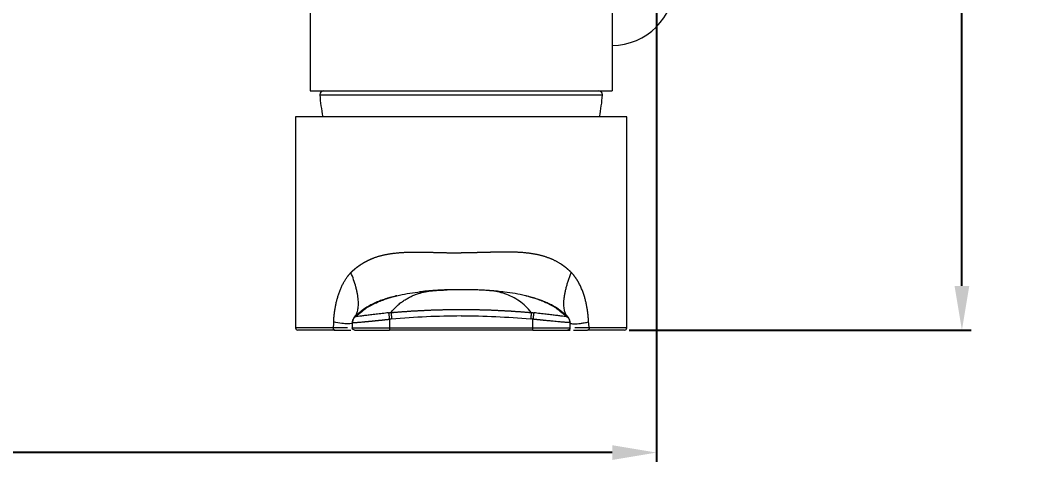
# Model space of a CAD drawing. Header units: millimetres. Extents: x 7392 to 8221, y 1108 to 2280.
# Drawn here: x 7977.8 to 8116.8, y 1972.3 to 2034.9 of the extents above; entities that cross this region are included whole.
import ezdxf

# ---------------------------------------------------------------- set-up
doc = ezdxf.new("R2010")
doc.units = ezdxf.units.MM
doc.layers.add('DIM', color=3, linetype='Continuous', lineweight=9)
doc.styles.get("Standard").update_dxf_attribs({"font": 'arial.ttf'})
doc.dimstyles.new('사본(2) STANDARD', dxfattribs={"dimscale": 0, "dimtxt": 4, "dimasz": 4, "dimexe": 1.25, "dimexo": 0.625, "dimgap": 1.5, "dimtad": 3, "dimtih": 1, "dimtoh": 1, "dimdec": 1, "dimzin": 9, "dimdsep": 46, "dimtxsty": 'Standard', "dimcen": 2.5, "dimclrd": 3, "dimclre": 3, "dimclrt": 4, "dimadec": 0, "dimazin": 0, "dimtfac": 1, "dimtdec": 1, "dimtmove": 0, "dimatfit": 3, "dimfxl": 1.25, "dimtfill": 1, "dimtolj": 1, "dimtzin": 0, "dimarcsym": 0})

# ---------------------------------------------------------------- blocks, each defined once
blk = doc.blocks.new('*D17')
at = {"layer": 'Defpoints', "color": 0, "transparency": 16777216}
for p in [(7793.83, 2075.74), (8064.18, 2075.55), (7793.83, 1976.21)]:
    blk.add_point(p, dxfattribs=at)
at = {"layer": 'DIM', "color": 3, "lineweight": -2, "transparency": 16777216}
for p, q in [((7793.83, 2075.12), (7793.83, 1974.96)), ((8064.18, 2074.93), (8064.18, 1974.96)), ((7799.83, 1976.21), (7917.33, 1976.21)), ((8058.18, 1976.21), (7940.68, 1976.21))]:
    blk.add_line(p, q, dxfattribs=at)
at = {"layer": 'DIM', "color": 3, "transparency": 16777216}
for points in [[(7799.83, 1977.21), (7799.83, 1975.21), (7793.83, 1976.21)], [(8058.18, 1977.21), (8058.18, 1975.21), (8064.18, 1976.21)]]:
    blk.add_solid(points, dxfattribs=at)
at = {"layer": 'DIM', "color": 4, "transparency": 16777216, "insert": (7929.01, 1976.21), "char_height": 6, "attachment_point": 5, "bg_fill": 3, "box_fill_scale": 1.1, "bg_fill_color": 256, "bg_fill_true_color": 13158600, "bg_fill_transparency": 0}
blk.add_mtext('\\A1;270.3', dxfattribs=at)
blk = doc.blocks.new('*D18')
at = {"layer": 'Defpoints', "color": 0, "transparency": 16777216}
for p in [(8037.65, 2102.08), (8105.69, 2102.08), (8059.85, 1992.85)]:
    blk.add_point(p, dxfattribs=at)
at = {"layer": 'DIM', "color": 3, "lineweight": -2, "transparency": 16777216}
for p, q in [((8038.28, 2102.08), (8106.94, 2102.08)), ((8105.69, 2096.08), (8105.69, 2052.03)), ((8105.69, 1998.85), (8105.69, 2042.9)), ((8060.48, 1992.85), (8106.94, 1992.85))]:
    blk.add_line(p, q, dxfattribs=at)
at = {"layer": 'DIM', "color": 3, "transparency": 16777216}
for points in [[(8104.69, 2096.08), (8106.69, 2096.08), (8105.69, 2102.08)], [(8104.69, 1998.85), (8106.69, 1998.85), (8105.69, 1992.85)]]:
    blk.add_solid(points, dxfattribs=at)
at = {"layer": 'DIM', "color": 4, "transparency": 16777216, "insert": (8105.69, 2047.47), "char_height": 6, "attachment_point": 5, "bg_fill": 3, "box_fill_scale": 1.1, "bg_fill_color": 256, "bg_fill_true_color": 13158600, "bg_fill_transparency": 0}
blk.add_mtext('\\A1;109.2', dxfattribs=at)

msp = doc.modelspace()

# ---------------------------------------------------------------- linework, layer by layer
at = {"linetype": 'Continuous', "lineweight": 18, "extrusion": (0, 0, -1)}
for p, q in [((8058.15, 2075.55), (8058.15, 2025.35)), ((8017.15, 2063.73), (8017.15, 2025.35)), ((8017.15, 2025.35), (8058.15, 2025.35)), ((8018.45, 2024.81), (8018.45, 2024.81)), ((8018.45, 2024.81), (8056.86, 2024.81)), ((8015.15, 2021.85), (8015.15, 1993.15)), ((8037.65, 2021.85), (8015.15, 2021.85)), ((8060.15, 2021.85), (8037.65, 2021.85)), ((8060.15, 1993.15), (8060.15, 2021.85)), ((8052.13, 1994.66), (8052.13, 1994.66)), ((8022.9, 1993.15), (8022.9, 1993.93)), ((8052.4, 1993.93), (8052.4, 1993.15)), ((8020.48, 1992.85), (8015.45, 1992.85)), ((8023.2, 1992.85), (8027.9, 1992.85)), ((8047.4, 1992.85), (8027.9, 1992.85)), ((8047.4, 1992.85), (8052.1, 1992.85)), ((8059.85, 1992.85), (8054.83, 1992.85))]:
    msp.add_line(p, q, dxfattribs=at)
at = {"linetype": 'Continuous', "lineweight": 13, "extrusion": (0, 0, -1)}
for p, q in [((8027.9, 1994.33), (8027.9, 1993.15)), ((8047.4, 1993.15), (8047.4, 1994.33)), ((8020.25, 1993.15), (8015.15, 1993.15)), ((8022.9, 1993.15), (8027.9, 1993.15)), ((8027.9, 1993.15), (8047.4, 1993.15)), ((8027.9, 1993.15), (8027.9, 1992.85)), ((8047.4, 1993.15), (8052.4, 1993.15)), ((8047.4, 1992.85), (8047.4, 1993.15)), ((8060.15, 1993.15), (8055.06, 1993.15))]:
    msp.add_line(p, q, dxfattribs=at)
for centre, radius, start, end in [((-8037.92, 1888.68), 106.14, 84.7532, 89.8586), ((-8037.39, 1888.69), 106.12, 90.1411, 95.247)]:
    msp.add_arc(centre, radius, start, end, dxfattribs=at)
at = {"linetype": 'Continuous', "lineweight": 18}
for centre, start, end in [((8015.45, 1993.15), 180, 270), ((8059.85, 1993.15), 270, 0)]:
    msp.add_arc(centre, 0.3, start, end, dxfattribs=at)
at = {"linetype": 'Continuous', "lineweight": 18, "extrusion": (0, 0, -1)}
for centre, start, end in [((-8023.2, 1993.15), 270, 0.002), ((-8052.1, 1993.15), 180, 270)]:
    msp.add_arc(centre, 0.3, start, end, dxfattribs=at)
at = {"linetype": 'Continuous', "lineweight": 18}
for centre, major_axis, ratio, start_param, end_param in [((8018.95, 2024.85), (0, -0.5), 0.999961, 3.141593, 4.712389), ((8056.36, 2024.85), (0, 0.5), 0.999961, 4.712389, 6.283185), ((8018.95, 2024.85), (0, -0.5), 0.999961, 4.712389, 4.798186), ((8050.33, 2027.55), (0, -32), 0.99996, 4.798171, 4.891432), ((8024.98, 2027.55), (0, 32), 0.99996, 4.533346, 4.626607), ((8028.93, 1986.58), (7.78, 0.78), 1, 1.563901, 1.603319), ((8046.4, 1986.8), (-7.56, 0.77), 1, 4.68148, 4.722042)]:
    msp.add_ellipse(centre, major_axis=major_axis, ratio=ratio, start_param=start_param, end_param=end_param, dxfattribs=at)
at = {"linetype": 'Continuous', "lineweight": 13}
for points, knots in [([(8022.68, 2000.67), (8022.69, 2000.68), (8022.71, 2000.7), (8022.74, 2000.73), (8022.77, 2000.76), (8022.8, 2000.79), (8022.83, 2000.82), (8022.87, 2000.85), (8022.9, 2000.88), (8022.93, 2000.91), (8022.96, 2000.94), (8022.99, 2000.97), (8023.02, 2001), (8023.05, 2001.03), (8023.09, 2001.05), (8023.12, 2001.08), (8023.15, 2001.11), (8023.18, 2001.14), (8023.21, 2001.17), (8023.25, 2001.19), (8023.28, 2001.22), (8023.31, 2001.25), (8023.35, 2001.28), (8023.38, 2001.3), (8023.41, 2001.33), (8023.45, 2001.36), (8023.48, 2001.38), (8023.51, 2001.41), (8023.55, 2001.44), (8023.58, 2001.46), (8023.62, 2001.49), (8023.65, 2001.51), (8023.69, 2001.54), (8023.72, 2001.56), (8023.75, 2001.59), (8023.79, 2001.61), (8023.82, 2001.64), (8023.86, 2001.66), (8023.9, 2001.69), (8023.93, 2001.71), (8023.97, 2001.74), (8024, 2001.76), (8024.04, 2001.79), (8024.08, 2001.81), (8024.11, 2001.83), (8024.15, 2001.86), (8024.19, 2001.88), (8024.22, 2001.9), (8024.26, 2001.93), (8024.3, 2001.95), (8024.33, 2001.97), (8024.37, 2001.99), (8024.41, 2002.02), (8024.45, 2002.04), (8024.49, 2002.06), (8024.52, 2002.08), (8024.56, 2002.1), (8024.6, 2002.12), (8024.64, 2002.15), (8024.68, 2002.17), (8024.72, 2002.19), (8024.76, 2002.21), (8024.8, 2002.23), (8024.84, 2002.25), (8024.87, 2002.27), (8024.91, 2002.29), (8024.95, 2002.31), (8024.99, 2002.33), (8025.03, 2002.35), (8025.08, 2002.37), (8025.12, 2002.39), (8025.16, 2002.41), (8025.2, 2002.42), (8025.24, 2002.44), (8025.28, 2002.46), (8025.32, 2002.48), (8025.36, 2002.5), (8025.41, 2002.52), (8025.45, 2002.53), (8025.49, 2002.55), (8025.53, 2002.57), (8025.57, 2002.59), (8025.62, 2002.6), (8025.66, 2002.62), (8025.7, 2002.64), (8025.75, 2002.65), (8025.83, 2002.69), (8025.95, 2002.73), (8026.11, 2002.79), (8026.27, 2002.84), (8026.44, 2002.89), (8026.61, 2002.94), (8026.79, 2002.99), (8026.97, 2003.03), (8027.15, 2003.07), (8027.34, 2003.11), (8027.53, 2003.15), (8027.72, 2003.19), (8027.92, 2003.22), (8028.12, 2003.25), (8028.33, 2003.28), (8028.53, 2003.31), (8028.75, 2003.33), (8028.96, 2003.35), (8029.18, 2003.37), (8029.4, 2003.39), (8029.62, 2003.41), (8029.86, 2003.42), (8030.1, 2003.43), (8030.36, 2003.44), (8030.62, 2003.45), (8030.9, 2003.45), (8031.18, 2003.46), (8031.48, 2003.46), (8031.79, 2003.46), (8032.11, 2003.46), (8032.44, 2003.45), (8032.78, 2003.45), (8033.07, 2003.44), (8033.32, 2003.44), (8033.52, 2003.43), (8033.72, 2003.43), (8033.92, 2003.42), (8034.12, 2003.42), (8034.32, 2003.41), (8034.53, 2003.41), (8034.73, 2003.4), (8034.93, 2003.4), (8035.13, 2003.39), (8035.31, 2003.38), (8035.48, 2003.38), (8035.62, 2003.38), (8035.76, 2003.37), (8035.91, 2003.37), (8036.05, 2003.37), (8036.2, 2003.36), (8036.34, 2003.36), (8036.49, 2003.36), (8036.63, 2003.36), (8036.78, 2003.36), (8036.92, 2003.35), (8037.07, 2003.35), (8037.21, 2003.35), (8037.36, 2003.35), (8037.51, 2003.35), (8037.61, 2003.35), (8037.65, 2003.35)], [0, 0, 0, 0, 0.002984, 0.005967, 0.008951, 0.011935, 0.014919, 0.017904, 0.020888, 0.023873, 0.026859, 0.029845, 0.032831, 0.035818, 0.038806, 0.041794, 0.044783, 0.047773, 0.050764, 0.053755, 0.056748, 0.059741, 0.062735, 0.065731, 0.068728, 0.071725, 0.074724, 0.077725, 0.080726, 0.083729, 0.086734, 0.08974, 0.092747, 0.095756, 0.098767, 0.101779, 0.104793, 0.107809, 0.110826, 0.113846, 0.116867, 0.119891, 0.122916, 0.125944, 0.128973, 0.132005, 0.135039, 0.138075, 0.141114, 0.144155, 0.147198, 0.150244, 0.153292, 0.156343, 0.159397, 0.162453, 0.165512, 0.168573, 0.171638, 0.174705, 0.177775, 0.180848, 0.183924, 0.187003, 0.190085, 0.193171, 0.196259, 0.199351, 0.202446, 0.205544, 0.208645, 0.21175, 0.214859, 0.217971, 0.221086, 0.224205, 0.227328, 0.230454, 0.233584, 0.236718, 0.239856, 0.242997, 0.246143, 0.249292, 0.252445, 0.255602, 0.258764, 0.270221, 0.281815, 0.293548, 0.305423, 0.317442, 0.329608, 0.341924, 0.354392, 0.367013, 0.37979, 0.392725, 0.405821, 0.419078, 0.432499, 0.446086, 0.459841, 0.473764, 0.487857, 0.501439, 0.515599, 0.530339, 0.545659, 0.561562, 0.578047, 0.595117, 0.612772, 0.631012, 0.649839, 0.669253, 0.689255, 0.709844, 0.731022, 0.743004, 0.754986, 0.766968, 0.77895, 0.790932, 0.802914, 0.814897, 0.82688, 0.838862, 0.850845, 0.862829, 0.871323, 0.879827, 0.888342, 0.896867, 0.905403, 0.913949, 0.922506, 0.931074, 0.939652, 0.948241, 0.956841, 0.965451, 0.974072, 0.982704, 0.991347, 1, 1, 1, 1]), ([(8052.63, 2000.67), (8052.62, 2000.68), (8052.59, 2000.7), (8052.56, 2000.73), (8052.53, 2000.77), (8052.5, 2000.8), (8052.47, 2000.83), (8052.44, 2000.86), (8052.41, 2000.89), (8052.38, 2000.92), (8052.34, 2000.94), (8052.31, 2000.97), (8052.28, 2001), (8052.25, 2001.03), (8052.22, 2001.05), (8052.19, 2001.08), (8052.17, 2001.11), (8052.14, 2001.13), (8052.11, 2001.16), (8052.08, 2001.18), (8052.05, 2001.2), (8052.02, 2001.23), (8051.99, 2001.25), (8051.97, 2001.27), (8051.94, 2001.3), (8051.91, 2001.32), (8051.88, 2001.34), (8051.86, 2001.36), (8051.83, 2001.38), (8051.8, 2001.4), (8051.78, 2001.42), (8051.75, 2001.44), (8051.73, 2001.46), (8051.7, 2001.48), (8051.68, 2001.5), (8051.65, 2001.52), (8051.63, 2001.54), (8051.6, 2001.56), (8051.58, 2001.57), (8051.55, 2001.59), (8051.53, 2001.61), (8051.51, 2001.62), (8051.49, 2001.64), (8051.46, 2001.66), (8051.44, 2001.67), (8051.42, 2001.69), (8051.4, 2001.7), (8051.38, 2001.72), (8051.35, 2001.73), (8051.33, 2001.75), (8051.31, 2001.76), (8051.29, 2001.77), (8051.27, 2001.79), (8051.25, 2001.8), (8051.23, 2001.81), (8051.22, 2001.82), (8051.2, 2001.84), (8051.18, 2001.85), (8051.16, 2001.86), (8051.1, 2001.9), (8051, 2001.96), (8050.85, 2002.05), (8050.7, 2002.13), (8050.55, 2002.21), (8050.4, 2002.29), (8050.25, 2002.36), (8050.11, 2002.43), (8049.96, 2002.49), (8049.82, 2002.55), (8049.67, 2002.61), (8049.52, 2002.67), (8049.36, 2002.73), (8049.19, 2002.79), (8049.03, 2002.84), (8048.86, 2002.89), (8048.69, 2002.94), (8048.51, 2002.99), (8048.34, 2003.03), (8048.16, 2003.07), (8047.99, 2003.11), (8047.81, 2003.15), (8047.63, 2003.18), (8047.45, 2003.21), (8047.27, 2003.24), (8047.09, 2003.27), (8046.91, 2003.29), (8046.73, 2003.31), (8046.54, 2003.33), (8046.36, 2003.35), (8046.07, 2003.38), (8045.67, 2003.41), (8045.16, 2003.43), (8044.62, 2003.45), (8044.06, 2003.46), (8043.48, 2003.46), (8042.87, 2003.45), (8042.44, 2003.45), (8042.19, 2003.44), (8042.13, 2003.44), (8042.07, 2003.44), (8042.01, 2003.44), (8041.94, 2003.43), (8041.87, 2003.43), (8041.81, 2003.43), (8041.74, 2003.43), (8041.66, 2003.43), (8041.59, 2003.42), (8041.51, 2003.42), (8041.43, 2003.42), (8041.35, 2003.42), (8041.27, 2003.42), (8041.19, 2003.41), (8041.1, 2003.41), (8041.02, 2003.41), (8040.93, 2003.41), (8040.84, 2003.4), (8040.74, 2003.4), (8040.65, 2003.4), (8040.55, 2003.39), (8040.45, 2003.39), (8040.35, 2003.39), (8040.25, 2003.39), (8040.14, 2003.38), (8040.04, 2003.38), (8039.93, 2003.38), (8039.82, 2003.38), (8039.71, 2003.37), (8039.59, 2003.37), (8039.48, 2003.37), (8039.36, 2003.37), (8039.24, 2003.37), (8039.12, 2003.36), (8038.99, 2003.36), (8038.87, 2003.36), (8038.74, 2003.36), (8038.61, 2003.36), (8038.48, 2003.36), (8038.35, 2003.35), (8038.21, 2003.35), (8038.07, 2003.35), (8037.94, 2003.35), (8037.8, 2003.35), (8037.7, 2003.35), (8037.65, 2003.35)], [0, 0, 0, 0, 0.003168, 0.006305, 0.009411, 0.012485, 0.015527, 0.018539, 0.021519, 0.024468, 0.027386, 0.030274, 0.03313, 0.035956, 0.03875, 0.041514, 0.044248, 0.046951, 0.049623, 0.052265, 0.054877, 0.057458, 0.060009, 0.06253, 0.06502, 0.067481, 0.069911, 0.072312, 0.074682, 0.077023, 0.079333, 0.081614, 0.083865, 0.086086, 0.088277, 0.090439, 0.092571, 0.094674, 0.096747, 0.09879, 0.100804, 0.102788, 0.104743, 0.106669, 0.108565, 0.110431, 0.112269, 0.114077, 0.115855, 0.117605, 0.119325, 0.121016, 0.122678, 0.12431, 0.125914, 0.127488, 0.129033, 0.130549, 0.132036, 0.133494, 0.145683, 0.157699, 0.169543, 0.181216, 0.192721, 0.204058, 0.215229, 0.226235, 0.237077, 0.247756, 0.258273, 0.270269, 0.282254, 0.29423, 0.306195, 0.318152, 0.330101, 0.342041, 0.353975, 0.365901, 0.377822, 0.389737, 0.401647, 0.413552, 0.425453, 0.43735, 0.449245, 0.461137, 0.473027, 0.484916, 0.516225, 0.548631, 0.58214, 0.616756, 0.652485, 0.689331, 0.727298, 0.730754, 0.73432, 0.737997, 0.741783, 0.745681, 0.749688, 0.753806, 0.758034, 0.762373, 0.766821, 0.77138, 0.776049, 0.780828, 0.785717, 0.790717, 0.795826, 0.801045, 0.806375, 0.811814, 0.817363, 0.823022, 0.828791, 0.83467, 0.840658, 0.846757, 0.852964, 0.859282, 0.865708, 0.872245, 0.87889, 0.885645, 0.892509, 0.899482, 0.906564, 0.913755, 0.921055, 0.928463, 0.93598, 0.943605, 0.951338, 0.95918, 0.967129, 0.975186, 0.98335, 0.991622, 1, 1, 1, 1]), ([(8020.33, 1993.97), (8020.34, 1993.99), (8020.34, 1994.02), (8020.34, 1994.08), (8020.34, 1994.13), (8020.35, 1994.19), (8020.35, 1994.24), (8020.36, 1994.3), (8020.36, 1994.35), (8020.36, 1994.41), (8020.37, 1994.46), (8020.37, 1994.52), (8020.38, 1994.57), (8020.38, 1994.62), (8020.39, 1994.68), (8020.39, 1994.73), (8020.4, 1994.78), (8020.4, 1994.84), (8020.41, 1994.89), (8020.42, 1994.94), (8020.42, 1994.99), (8020.43, 1995.05), (8020.43, 1995.1), (8020.44, 1995.15), (8020.45, 1995.2), (8020.45, 1995.25), (8020.46, 1995.31), (8020.47, 1995.36), (8020.47, 1995.41), (8020.48, 1995.46), (8020.49, 1995.51), (8020.5, 1995.56), (8020.53, 1995.76), (8020.59, 1996.11), (8020.69, 1996.6), (8020.81, 1997.08), (8020.95, 1997.56), (8021.11, 1998.03), (8021.29, 1998.5), (8021.49, 1998.95), (8021.68, 1999.3), (8021.83, 1999.56), (8021.95, 1999.74), (8022.07, 1999.92), (8022.16, 2000.05), (8022.23, 2000.15), (8022.28, 2000.2), (8022.32, 2000.26), (8022.36, 2000.31), (8022.41, 2000.37), (8022.45, 2000.42), (8022.5, 2000.47), (8022.54, 2000.52), (8022.59, 2000.57), (8022.64, 2000.62), (8022.67, 2000.65), (8022.68, 2000.67)], [0, 0, 0, 0, 0.007188, 0.014359, 0.021514, 0.028652, 0.035774, 0.042879, 0.049969, 0.057042, 0.0641, 0.071143, 0.07817, 0.085181, 0.092177, 0.099159, 0.106125, 0.113077, 0.120014, 0.126936, 0.133844, 0.140738, 0.147618, 0.154485, 0.161337, 0.168176, 0.175002, 0.181814, 0.188613, 0.195399, 0.202173, 0.208934, 0.215682, 0.282948, 0.349408, 0.415231, 0.480591, 0.551334, 0.621133, 0.690234, 0.758891, 0.790841, 0.822545, 0.85403, 0.885326, 0.895954, 0.906537, 0.917077, 0.927575, 0.938033, 0.948451, 0.958831, 0.969175, 0.979484, 0.989758, 1, 1, 1, 1]), ([(8023.18, 1994.66), (8023.28, 1994.76), (8023.36, 1994.89), (8023.51, 1995.18), (8023.57, 1995.35), (8023.63, 1995.64), (8023.65, 1995.74), (8023.68, 1995.96), (8023.69, 1996.07), (8023.7, 1996.3), (8023.7, 1996.42), (8023.7, 1996.68), (8023.69, 1996.81), (8023.67, 1997.08), (8023.65, 1997.22), (8023.61, 1997.51), (8023.59, 1997.65), (8023.53, 1997.95), (8023.5, 1998.1), (8023.43, 1998.41), (8023.39, 1998.57), (8023.26, 1999.04), (8023.16, 1999.37), (8022.94, 2000.02), (8022.81, 2000.35), (8022.68, 2000.67)], [0, 0, 0, 0, 0.125, 0.125, 0.25, 0.25, 0.3125, 0.3125, 0.375, 0.375, 0.4375, 0.4375, 0.5, 0.5, 0.5625, 0.5625, 0.625, 0.625, 0.6875, 0.6875, 0.75, 0.75, 0.875, 0.875, 1, 1, 1, 1]), ([(8052.13, 1994.66), (8052.04, 1994.76), (8051.95, 1994.87), (8051.81, 1995.15), (8051.75, 1995.31), (8051.67, 1995.67), (8051.63, 1995.87), (8051.61, 1996.21), (8051.61, 1996.33), (8051.61, 1996.58), (8051.61, 1996.71), (8051.63, 1996.97), (8051.65, 1997.11), (8051.68, 1997.39), (8051.7, 1997.54), (8051.76, 1997.84), (8051.79, 1997.99), (8051.85, 1998.31), (8051.89, 1998.47), (8051.98, 1998.8), (8052.03, 1998.96), (8052.13, 1999.3), (8052.18, 1999.47), (8052.3, 1999.81), (8052.36, 1999.98), (8052.49, 2000.32), (8052.56, 2000.5), (8052.63, 2000.67)], [0, 0, 0, 0, 0.125, 0.125, 0.25, 0.25, 0.375, 0.375, 0.4375, 0.4375, 0.5, 0.5, 0.5625, 0.5625, 0.625, 0.625, 0.6875, 0.6875, 0.75, 0.75, 0.8125, 0.8125, 0.875, 0.875, 0.9375, 0.9375, 1, 1, 1, 1]), ([(8054.97, 1993.97), (8054.97, 1993.99), (8054.97, 1994.03), (8054.97, 1994.08), (8054.96, 1994.14), (8054.96, 1994.19), (8054.96, 1994.25), (8054.95, 1994.31), (8054.95, 1994.36), (8054.94, 1994.42), (8054.94, 1994.48), (8054.93, 1994.53), (8054.93, 1994.59), (8054.92, 1994.65), (8054.92, 1994.7), (8054.91, 1994.76), (8054.91, 1994.82), (8054.9, 1994.87), (8054.89, 1994.93), (8054.89, 1994.99), (8054.88, 1995.04), (8054.87, 1995.1), (8054.87, 1995.16), (8054.86, 1995.22), (8054.85, 1995.27), (8054.85, 1995.33), (8054.84, 1995.39), (8054.83, 1995.45), (8054.82, 1995.5), (8054.81, 1995.56), (8054.78, 1995.76), (8054.72, 1996.1), (8054.62, 1996.59), (8054.5, 1997.07), (8054.39, 1997.48), (8054.28, 1997.82), (8054.18, 1998.09), (8054.08, 1998.35), (8053.97, 1998.61), (8053.85, 1998.87), (8053.72, 1999.12), (8053.62, 1999.31), (8053.55, 1999.43), (8053.51, 1999.5), (8053.48, 1999.56), (8053.44, 1999.62), (8053.4, 1999.68), (8053.36, 1999.75), (8053.32, 1999.81), (8053.28, 1999.87), (8053.24, 1999.92), (8053.2, 1999.98), (8053.16, 2000.04), (8053.12, 2000.1), (8053.07, 2000.15), (8053.03, 2000.21), (8052.99, 2000.26), (8052.94, 2000.32), (8052.9, 2000.37), (8052.86, 2000.42), (8052.81, 2000.47), (8052.77, 2000.52), (8052.72, 2000.57), (8052.67, 2000.62), (8052.64, 2000.65), (8052.63, 2000.67)], [0, 0, 0, 0, 0.007256, 0.014529, 0.021818, 0.029123, 0.036445, 0.043783, 0.051138, 0.058508, 0.065894, 0.073294, 0.080709, 0.088138, 0.095581, 0.103038, 0.110508, 0.11799, 0.125486, 0.132993, 0.140513, 0.148045, 0.155588, 0.163142, 0.170707, 0.178283, 0.185869, 0.193465, 0.20107, 0.208685, 0.216309, 0.280902, 0.34674, 0.413637, 0.48143, 0.52035, 0.559543, 0.598989, 0.638672, 0.678578, 0.718696, 0.759017, 0.769785, 0.780524, 0.791235, 0.801919, 0.812574, 0.823203, 0.833804, 0.844378, 0.854927, 0.865449, 0.875945, 0.886416, 0.896861, 0.907282, 0.917678, 0.92805, 0.938398, 0.948723, 0.959025, 0.969304, 0.979559, 0.989791, 1, 1, 1, 1]), ([(8024.77, 1995.86), (8024.89, 1995.93), (8025.12, 1996.07), (8025.35, 1996.19), (8025.57, 1996.31), (8025.69, 1996.36), (8026.02, 1996.53), (8026.25, 1996.63), (8026.71, 1996.82), (8026.94, 1996.91), (8027.56, 1997.14), (8027.95, 1997.26), (8028.35, 1997.37)], [0, 0, 0, 0, 0.102201, 0.197895, 0.197895, 0.293589, 0.293589, 0.484976, 0.484976, 0.676364, 0.676364, 1, 1, 1, 1]), ([(8028.13, 1995.24), (8028.41, 1995.62), (8028.85, 1996.09), (8029.38, 1996.53), (8029.62, 1996.7), (8029.77, 1996.81), (8029.85, 1996.86), (8030.09, 1997.01), (8030.32, 1997.15), (8030.56, 1997.28), (8030.72, 1997.36), (8030.8, 1997.4), (8031.03, 1997.51), (8031.19, 1997.58), (8031.51, 1997.71), (8031.68, 1997.76), (8032.48, 1998.02), (8033.12, 1998.13), (8034.43, 1998.27), (8035.08, 1998.3), (8035.74, 1998.32)], [0, 0, 0, 0, 0.125, 0.1875, 0.21875, 0.21875, 0.25, 0.25, 0.3125, 0.34375, 0.34375, 0.375, 0.375, 0.4375, 0.4375, 0.5, 0.5, 0.75, 0.75, 1, 1, 1, 1]), ([(8047.18, 1995.24), (8046.68, 1995.92), (8045.82, 1996.68), (8044.6, 1997.38), (8043.27, 1997.94), (8041.61, 1998.25), (8040.25, 1998.3), (8039.57, 1998.32)], [0, 0, 0, 0, 0.224296, 0.35358, 0.482864, 0.741432, 1, 1, 1, 1]), ([(8052.1, 1994.66), (8051.7, 1995.05), (8051.06, 1995.54), (8050.29, 1996.01), (8049.96, 1996.19), (8049.74, 1996.31), (8049.62, 1996.36), (8049.28, 1996.53), (8049.06, 1996.63), (8048.6, 1996.82), (8048.37, 1996.91), (8047.75, 1997.14), (8047.36, 1997.26), (8046.96, 1997.37)], [0, 0, 0, 0, 0.260044, 0.390066, 0.455077, 0.455077, 0.520088, 0.520088, 0.650111, 0.650111, 0.780133, 0.780133, 1, 1, 1, 1]), ([(8023.21, 1994.66), (8023.16, 1994.62), (8023.12, 1994.57), (8023.04, 1994.46), (8023.01, 1994.4), (8022.96, 1994.27), (8022.94, 1994.21), (8022.91, 1994.07), (8022.9, 1994.01), (8022.9, 1993.94)], [0, 0, 0, 0, 0.25, 0.25, 0.5, 0.5, 0.75, 0.75, 1, 1, 1, 1]), ([(8023.18, 1994.66), (8023.18, 1994.66), (8023.18, 1994.66), (8023.18, 1994.66), (8023.18, 1994.66), (8023.18, 1994.66), (8023.18, 1994.66), (8023.19, 1994.66), (8023.19, 1994.66), (8023.19, 1994.66), (8023.19, 1994.66), (8023.19, 1994.66), (8023.2, 1994.66), (8023.2, 1994.66), (8023.2, 1994.66), (8023.21, 1994.66), (8023.21, 1994.66), (8023.21, 1994.66)], [0, 0, 0, 0, 0.064359, 0.129063, 0.194107, 0.25949, 0.325207, 0.391255, 0.457631, 0.524331, 0.591351, 0.658689, 0.72634, 0.7943, 0.862566, 0.931134, 1, 1, 1, 1]), ([(8027.79, 1995.21), (8027.5, 1995.18), (8027.21, 1995.14), (8026.65, 1995.08), (8026.37, 1995.05), (8025.84, 1994.98), (8025.59, 1994.95), (8025.11, 1994.89), (8024.88, 1994.87), (8024.47, 1994.81), (8024.28, 1994.79), (8023.95, 1994.75), (8023.8, 1994.73), (8023.62, 1994.71), (8023.56, 1994.71), (8023.47, 1994.7), (8023.43, 1994.69), (8023.35, 1994.68), (8023.32, 1994.68), (8023.28, 1994.68), (8023.26, 1994.68), (8023.25, 1994.68)], [0, 0, 0, 0, 0.125, 0.125, 0.25, 0.25, 0.375, 0.375, 0.5, 0.5, 0.625, 0.625, 0.75, 0.75, 0.8125, 0.8125, 0.875, 0.875, 0.9375, 0.9375, 1, 1, 1, 1]), ([(8027.79, 1995.21), (8027.8, 1995.21), (8027.83, 1995.21), (8027.87, 1995.22), (8027.92, 1995.22), (8027.96, 1995.23), (8028, 1995.23), (8028.05, 1995.23), (8028.09, 1995.24), (8028.12, 1995.24), (8028.13, 1995.24)], [0, 0, 0, 0, 0.126588, 0.252718, 0.378394, 0.503615, 0.628385, 0.752705, 0.876576, 1, 1, 1, 1]), ([(8027.79, 1995.21), (8027.79, 1995.17), (8027.8, 1995.12), (8027.82, 1994.99), (8027.83, 1994.92), (8027.85, 1994.77), (8027.86, 1994.69), (8027.88, 1994.51), (8027.89, 1994.42), (8027.9, 1994.33)], [0, 0, 0, 0, 0.25, 0.25, 0.5, 0.5, 0.75, 0.75, 1, 1, 1, 1]), ([(8028.13, 1995.24), (8028.18, 1995.24), (8028.29, 1995.25), (8028.45, 1995.27), (8028.6, 1995.28), (8028.76, 1995.29), (8028.92, 1995.31), (8029.08, 1995.32), (8029.24, 1995.33), (8029.4, 1995.35), (8029.56, 1995.36), (8029.72, 1995.37), (8029.88, 1995.38), (8030.04, 1995.39), (8030.2, 1995.4), (8030.36, 1995.41), (8030.52, 1995.43), (8030.68, 1995.44), (8030.84, 1995.45), (8031, 1995.46), (8031.16, 1995.47), (8031.33, 1995.48), (8031.49, 1995.49), (8031.65, 1995.49), (8031.81, 1995.5), (8031.98, 1995.51), (8032.14, 1995.52), (8032.3, 1995.53), (8032.47, 1995.54), (8032.63, 1995.54), (8032.79, 1995.55), (8032.96, 1995.56), (8033.12, 1995.57), (8033.29, 1995.57), (8033.45, 1995.58), (8033.62, 1995.59), (8033.78, 1995.59), (8033.95, 1995.6), (8034.12, 1995.6), (8034.28, 1995.61), (8034.45, 1995.61), (8034.62, 1995.62), (8034.78, 1995.62), (8034.95, 1995.63), (8035.12, 1995.63), (8035.28, 1995.64), (8035.45, 1995.64), (8035.62, 1995.64), (8035.79, 1995.65), (8035.96, 1995.65), (8036.13, 1995.65), (8036.29, 1995.65), (8036.46, 1995.66), (8036.63, 1995.66), (8036.8, 1995.66), (8036.97, 1995.66), (8037.14, 1995.66), (8037.31, 1995.66), (8037.48, 1995.66), (8037.6, 1995.66), (8037.65, 1995.66)], [0, 0, 0, 0, 0.016575, 0.033174, 0.049797, 0.066443, 0.083112, 0.099805, 0.116522, 0.133261, 0.150025, 0.166812, 0.183622, 0.200456, 0.217313, 0.234194, 0.251098, 0.268025, 0.284976, 0.30195, 0.318948, 0.335969, 0.353013, 0.370081, 0.387172, 0.404287, 0.421425, 0.438586, 0.45577, 0.472978, 0.490209, 0.507463, 0.524741, 0.542042, 0.559366, 0.576713, 0.594084, 0.611478, 0.628895, 0.646335, 0.663798, 0.681285, 0.698795, 0.716328, 0.733884, 0.751463, 0.769066, 0.786692, 0.80434, 0.822012, 0.839707, 0.857425, 0.875166, 0.892931, 0.910718, 0.928528, 0.946362, 0.964218, 0.982098, 1, 1, 1, 1]), ([(8028.13, 1995.24), (8028.13, 1995.2), (8028.14, 1995.14), (8028.15, 1995.02), (8028.16, 1994.95), (8028.17, 1994.8), (8028.18, 1994.72), (8028.19, 1994.54), (8028.2, 1994.46), (8028.21, 1994.37)], [0, 0, 0, 0, 0.25, 0.25, 0.5, 0.5, 0.75, 0.75, 1, 1, 1, 1]), ([(8037.65, 1995.66), (8037.71, 1995.66), (8037.82, 1995.66), (8038, 1995.66), (8038.17, 1995.66), (8038.34, 1995.66), (8038.5, 1995.66), (8038.67, 1995.66), (8038.84, 1995.66), (8039.01, 1995.65), (8039.18, 1995.65), (8039.35, 1995.65), (8039.52, 1995.65), (8039.69, 1995.64), (8039.85, 1995.64), (8040.02, 1995.64), (8040.19, 1995.63), (8040.36, 1995.63), (8040.52, 1995.62), (8040.69, 1995.62), (8040.86, 1995.61), (8041.02, 1995.61), (8041.19, 1995.6), (8041.36, 1995.6), (8041.52, 1995.59), (8041.69, 1995.59), (8041.85, 1995.58), (8042.02, 1995.57), (8042.18, 1995.57), (8042.35, 1995.56), (8042.51, 1995.55), (8042.68, 1995.54), (8042.84, 1995.54), (8043, 1995.53), (8043.17, 1995.52), (8043.33, 1995.51), (8043.49, 1995.5), (8043.66, 1995.49), (8043.82, 1995.49), (8043.98, 1995.48), (8044.14, 1995.47), (8044.3, 1995.46), (8044.47, 1995.45), (8044.63, 1995.44), (8044.79, 1995.43), (8044.95, 1995.41), (8045.11, 1995.4), (8045.27, 1995.39), (8045.43, 1995.38), (8045.59, 1995.37), (8045.75, 1995.36), (8045.91, 1995.35), (8046.07, 1995.33), (8046.23, 1995.32), (8046.39, 1995.31), (8046.55, 1995.29), (8046.7, 1995.28), (8046.86, 1995.27), (8047.02, 1995.25), (8047.13, 1995.24), (8047.18, 1995.24)], [0, 0, 0, 0, 0.017879, 0.035736, 0.05357, 0.071382, 0.089172, 0.10694, 0.124686, 0.142409, 0.16011, 0.177789, 0.195446, 0.21308, 0.230692, 0.248281, 0.265849, 0.283394, 0.300916, 0.318417, 0.335895, 0.35335, 0.370784, 0.388194, 0.405583, 0.422949, 0.440293, 0.457614, 0.474913, 0.492189, 0.509443, 0.526674, 0.543883, 0.56107, 0.578234, 0.595375, 0.612494, 0.629591, 0.646665, 0.663716, 0.680745, 0.697752, 0.714735, 0.731697, 0.748635, 0.765551, 0.782445, 0.799316, 0.816164, 0.83299, 0.849793, 0.866573, 0.883331, 0.900066, 0.916778, 0.933468, 0.950135, 0.966779, 0.983401, 1, 1, 1, 1]), ([(8047.18, 1995.24), (8047.17, 1995.2), (8047.17, 1995.14), (8047.16, 1995.02), (8047.15, 1994.95), (8047.14, 1994.8), (8047.13, 1994.72), (8047.11, 1994.54), (8047.11, 1994.46), (8047.1, 1994.37)], [0, 0, 0, 0, 0.25, 0.25, 0.5, 0.5, 0.75, 0.75, 1, 1, 1, 1]), ([(8047.18, 1995.24), (8047.19, 1995.24), (8047.22, 1995.24), (8047.26, 1995.23), (8047.31, 1995.23), (8047.35, 1995.23), (8047.39, 1995.22), (8047.43, 1995.22), (8047.48, 1995.21), (8047.51, 1995.21), (8047.52, 1995.21)], [0, 0, 0, 0, 0.123337, 0.247146, 0.371429, 0.496186, 0.62142, 0.747133, 0.873326, 1, 1, 1, 1]), ([(8052.01, 1994.68), (8052.01, 1994.68), (8052.01, 1994.68), (8051.99, 1994.68), (8051.96, 1994.68), (8051.88, 1994.69), (8051.84, 1994.7), (8051.74, 1994.71), (8051.69, 1994.71), (8051.51, 1994.73), (8051.36, 1994.75), (8051.03, 1994.79), (8050.84, 1994.81), (8050.43, 1994.87), (8050.2, 1994.89), (8049.72, 1994.95), (8049.47, 1994.98), (8048.94, 1995.05), (8048.66, 1995.08), (8048.1, 1995.14), (8047.81, 1995.18), (8047.52, 1995.21)], [0, 0, 0, 0, 0.005289, 0.005289, 0.071603, 0.071603, 0.137917, 0.137917, 0.204231, 0.204231, 0.336859, 0.336859, 0.469487, 0.469487, 0.602116, 0.602116, 0.734744, 0.734744, 0.867372, 0.867372, 1, 1, 1, 1]), ([(8052.1, 1994.66), (8052.1, 1994.66), (8052.1, 1994.66), (8052.1, 1994.66), (8052.11, 1994.66), (8052.11, 1994.66), (8052.11, 1994.66), (8052.12, 1994.66), (8052.12, 1994.66), (8052.12, 1994.66), (8052.12, 1994.66), (8052.12, 1994.66), (8052.13, 1994.66), (8052.13, 1994.66), (8052.13, 1994.66), (8052.13, 1994.66), (8052.13, 1994.66)], [0, 0, 0, 0, 0.073827, 0.147379, 0.220653, 0.293645, 0.366352, 0.43877, 0.510896, 0.582726, 0.654257, 0.725486, 0.79641, 0.867025, 0.937327, 1, 1, 1, 1]), ([(8052.1, 1994.66), (8052.14, 1994.62), (8052.19, 1994.57), (8052.26, 1994.46), (8052.3, 1994.4), (8052.35, 1994.27), (8052.37, 1994.21), (8052.4, 1994.07), (8052.4, 1994.01), (8052.4, 1993.94)], [0, 0, 0, 0, 0.25, 0.25, 0.5, 0.5, 0.75, 0.75, 1, 1, 1, 1]), ([(8020.33, 1993.97), (8020.33, 1993.85), (8020.32, 1993.72), (8020.29, 1993.52), (8020.29, 1993.45), (8020.27, 1993.3), (8020.26, 1993.23), (8020.25, 1993.15)], [0, 0, 0, 0, 0.5, 0.5, 0.75, 0.75, 1, 1, 1, 1]), ([(8022.9, 1993.97), (8022.9, 1993.79), (8022.68, 1993.7), (8021.8, 1993.7), (8021.15, 1993.79), (8020.33, 1993.97)], [0, 0, 0, 0, 0.5, 0.5, 1, 1, 1, 1]), ([(8023.01, 1993.89), (8023.01, 1993.89), (8023.01, 1993.89), (8023.02, 1993.89), (8023.03, 1993.89), (8023.04, 1993.89), (8023.05, 1993.89), (8023.06, 1993.89), (8023.07, 1993.89), (8023.08, 1993.89), (8023.09, 1993.89), (8023.11, 1993.89), (8023.12, 1993.89), (8023.13, 1993.89), (8023.15, 1993.89), (8023.16, 1993.89), (8023.18, 1993.89), (8023.19, 1993.89), (8023.21, 1993.89), (8023.23, 1993.89), (8023.24, 1993.89), (8023.26, 1993.89), (8023.32, 1993.9), (8023.43, 1993.9), (8023.62, 1993.91), (8023.83, 1993.93), (8024.08, 1993.95), (8024.28, 1993.97), (8024.42, 1993.98), (8024.48, 1993.99), (8024.55, 1994), (8024.61, 1994), (8024.68, 1994.01), (8024.74, 1994.01), (8024.81, 1994.02), (8024.88, 1994.03), (8024.94, 1994.03), (8025.01, 1994.04), (8025.08, 1994.05), (8025.15, 1994.05), (8025.22, 1994.06), (8025.29, 1994.07), (8025.36, 1994.07), (8025.43, 1994.08), (8025.5, 1994.09), (8025.57, 1994.09), (8025.64, 1994.1), (8025.71, 1994.11), (8025.79, 1994.12), (8025.86, 1994.12), (8025.93, 1994.13), (8026, 1994.14), (8026.07, 1994.15), (8026.15, 1994.15), (8026.22, 1994.16), (8026.29, 1994.17), (8026.36, 1994.17), (8026.44, 1994.18), (8026.51, 1994.19), (8026.58, 1994.2), (8026.65, 1994.2), (8026.72, 1994.21), (8026.79, 1994.22), (8026.87, 1994.22), (8026.94, 1994.23), (8027.01, 1994.24), (8027.08, 1994.25), (8027.15, 1994.25), (8027.22, 1994.26), (8027.29, 1994.27), (8027.36, 1994.28), (8027.43, 1994.28), (8027.5, 1994.29), (8027.57, 1994.3), (8027.63, 1994.3), (8027.7, 1994.31), (8027.77, 1994.32), (8027.84, 1994.33), (8027.88, 1994.33), (8027.9, 1994.33)], [0, 0, 0, 0, 0.000587, 0.006921, 0.013298, 0.019717, 0.026179, 0.032684, 0.039231, 0.045821, 0.052454, 0.059129, 0.065846, 0.072606, 0.079409, 0.086254, 0.093141, 0.100072, 0.107045, 0.114061, 0.121119, 0.12822, 0.135364, 0.190342, 0.246493, 0.303798, 0.362243, 0.421828, 0.434694, 0.4475, 0.460245, 0.472929, 0.485553, 0.498116, 0.510618, 0.52306, 0.53544, 0.54776, 0.560019, 0.572218, 0.584355, 0.596432, 0.608447, 0.620401, 0.632294, 0.644125, 0.655894, 0.667601, 0.679246, 0.69083, 0.70235, 0.713809, 0.725205, 0.73654, 0.747812, 0.759023, 0.770172, 0.78126, 0.792287, 0.803253, 0.814158, 0.825002, 0.835786, 0.846509, 0.857172, 0.867775, 0.878318, 0.8888, 0.899221, 0.909581, 0.919879, 0.930115, 0.940289, 0.950399, 0.960447, 0.970431, 0.980352, 0.990208, 1, 1, 1, 1]), ([(8052.4, 1993.93), (8052.4, 1993.93), (8052.4, 1993.93), (8052.4, 1993.92), (8052.4, 1993.92), (8052.4, 1993.92), (8052.4, 1993.92), (8052.4, 1993.92), (8052.4, 1993.92), (8052.4, 1993.91), (8052.39, 1993.91), (8052.39, 1993.91), (8052.39, 1993.91), (8052.39, 1993.91), (8052.38, 1993.91), (8052.38, 1993.91), (8052.37, 1993.9), (8052.37, 1993.9), (8052.37, 1993.9), (8052.36, 1993.9), (8052.36, 1993.9), (8052.35, 1993.9), (8052.35, 1993.9), (8052.34, 1993.9), (8052.33, 1993.9), (8052.33, 1993.9), (8052.32, 1993.89), (8052.31, 1993.89), (8052.31, 1993.89), (8052.3, 1993.89), (8052.29, 1993.89), (8052.28, 1993.89), (8052.27, 1993.89), (8052.26, 1993.89), (8052.25, 1993.89), (8052.24, 1993.89), (8052.23, 1993.89), (8052.22, 1993.89), (8052.21, 1993.89), (8052.2, 1993.89), (8052.19, 1993.89), (8052.18, 1993.89), (8052.17, 1993.89), (8052.16, 1993.89), (8052.14, 1993.89), (8052.13, 1993.89), (8052.12, 1993.89), (8052.1, 1993.89), (8052.09, 1993.89), (8052.07, 1993.89), (8052.06, 1993.89), (8052.05, 1993.89), (8051.99, 1993.9), (8051.88, 1993.9), (8051.7, 1993.91), (8051.48, 1993.93), (8051.24, 1993.95), (8050.94, 1993.98), (8050.58, 1994.01), (8050.14, 1994.06), (8049.63, 1994.11), (8049.24, 1994.14), (8049.01, 1994.17), (8048.95, 1994.17), (8048.9, 1994.18), (8048.84, 1994.18), (8048.78, 1994.19), (8048.72, 1994.2), (8048.66, 1994.2), (8048.6, 1994.21), (8048.54, 1994.22), (8048.48, 1994.22), (8048.41, 1994.23), (8048.35, 1994.23), (8048.29, 1994.24), (8048.22, 1994.25), (8048.16, 1994.25), (8048.09, 1994.26), (8048.03, 1994.27), (8047.96, 1994.27), (8047.89, 1994.28), (8047.82, 1994.29), (8047.76, 1994.3), (8047.69, 1994.3), (8047.62, 1994.31), (8047.55, 1994.32), (8047.48, 1994.33), (8047.43, 1994.33), (8047.4, 1994.33)], [0, 0, 0, 0, 0.004529, 0.009071, 0.013626, 0.018193, 0.022773, 0.027367, 0.031973, 0.036592, 0.041224, 0.045868, 0.050526, 0.055197, 0.05988, 0.064577, 0.069286, 0.074009, 0.078744, 0.083493, 0.088254, 0.093029, 0.097816, 0.102617, 0.10743, 0.112257, 0.117097, 0.121949, 0.126815, 0.131694, 0.136586, 0.141491, 0.14641, 0.151341, 0.156285, 0.161243, 0.166214, 0.171198, 0.176195, 0.181206, 0.186229, 0.191266, 0.196316, 0.201379, 0.206456, 0.211545, 0.216648, 0.221764, 0.226894, 0.232036, 0.237192, 0.242362, 0.247544, 0.294159, 0.342399, 0.39227, 0.443775, 0.496919, 0.560959, 0.630104, 0.70436, 0.783726, 0.791269, 0.798874, 0.806542, 0.814271, 0.822062, 0.829915, 0.83783, 0.845807, 0.853846, 0.861947, 0.87011, 0.878335, 0.886623, 0.894972, 0.903383, 0.911856, 0.920391, 0.928989, 0.937648, 0.946369, 0.955153, 0.963998, 0.972906, 0.981875, 0.990906, 1, 1, 1, 1]), ([(8052.4, 1993.97), (8052.4, 1993.93), (8052.42, 1993.89), (8052.47, 1993.83), (8052.51, 1993.8), (8052.61, 1993.75), (8052.68, 1993.74), (8052.84, 1993.71), (8052.94, 1993.71), (8053.16, 1993.7), (8053.28, 1993.71), (8053.55, 1993.73), (8053.7, 1993.75), (8054.02, 1993.79), (8054.2, 1993.82), (8054.57, 1993.89), (8054.77, 1993.93), (8054.97, 1993.97)], [0, 0, 0, 0, 0.125, 0.125, 0.25, 0.25, 0.375, 0.375, 0.5, 0.5, 0.625, 0.625, 0.75, 0.75, 0.875, 0.875, 1, 1, 1, 1]), ([(8055.06, 1993.15), (8055.05, 1993.23), (8055.04, 1993.3), (8055.02, 1993.45), (8055.01, 1993.52), (8054.99, 1993.73), (8054.98, 1993.85), (8054.97, 1993.97)], [0, 0, 0, 0, 0.25, 0.25, 0.5, 0.5, 1, 1, 1, 1]), ([(8022.23, 1993.16), (8022.2, 1993.16), (8022.09, 1993.16), (8021.87, 1993.16), (8021.56, 1993.16), (8021.22, 1993.16), (8020.87, 1993.16), (8020.55, 1993.15), (8020.34, 1993.15), (8020.25, 1993.15)], [0, 0, 0, 0, 0.068833, 0.247817, 0.42102, 0.587736, 0.74818, 0.895401, 1, 1, 1, 1]), ([(8055.06, 1993.15), (8055, 1993.15), (8054.87, 1993.15), (8054.66, 1993.16), (8054.41, 1993.16), (8054.16, 1993.16), (8053.9, 1993.16), (8053.63, 1993.16), (8053.35, 1993.16), (8053.17, 1993.16), (8053.09, 1993.16), (8053.08, 1993.16)], [0, 0, 0, 0, 0.06565, 0.159517, 0.262679, 0.376595, 0.50273, 0.643936, 0.804215, 0.97853, 1, 1, 1, 1]), ([(8055.06, 1993.15), (8055.06, 1993.11), (8055.05, 1993.07), (8055.03, 1993), (8055.01, 1992.97), (8054.97, 1992.91), (8054.94, 1992.89), (8054.89, 1992.86), (8054.86, 1992.85), (8054.83, 1992.85)], [0, 0, 0, 0, 0.25, 0.25, 0.5, 0.5, 0.75, 0.75, 1, 1, 1, 1])]:
    msp.add_open_spline(points, degree=3, knots=knots, dxfattribs=at)
at = {"linetype": 'Continuous', "lineweight": 18}
for points, knots in [([(8028.28, 1997.35), (8027.88, 1997.24), (8027.38, 1997.09), (8026.89, 1996.92), (8026.79, 1996.88)], [0, 0, 0, 0, 0.79727, 1, 1, 1, 1]), ([(8028.35, 1997.37), (8028.42, 1997.39), (8028.49, 1997.41), (8029.5, 1997.68), (8030.45, 1997.86), (8031.88, 1998.05), (8032.36, 1998.1), (8032.85, 1998.15)], [0, 0, 0, 0, 0.048898, 0.048898, 0.681885, 0.681885, 1, 1, 1, 1]), ([(8035.74, 1998.32), (8035.62, 1998.32), (8035.37, 1998.31), (8035, 1998.29), (8034.64, 1998.27), (8034.41, 1998.26), (8034.29, 1998.25)], [0, 0, 0, 0, 0.249988, 0.499992, 0.749995, 1, 1, 1, 1]), ([(8041.02, 1998.25), (8040.9, 1998.26), (8040.67, 1998.27), (8040.31, 1998.29), (8039.94, 1998.31), (8039.69, 1998.32), (8039.57, 1998.32)], [0, 0, 0, 0, 0.250005, 0.500008, 0.750012, 1, 1, 1, 1]), ([(8046.96, 1997.37), (8046.89, 1997.39), (8046.82, 1997.41), (8045.81, 1997.68), (8044.86, 1997.86), (8043.43, 1998.05), (8042.95, 1998.1), (8042.46, 1998.15)], [0, 0, 0, 0, 0.048898, 0.048898, 0.681885, 0.681885, 1, 1, 1, 1]), ([(8048.52, 1996.88), (8048.42, 1996.92), (8048.27, 1996.97), (8048.13, 1997.02), (8048.08, 1997.04)], [0, 0, 0, 0, 0.679159, 1, 1, 1, 1]), ([(8023.21, 1994.66), (8023.61, 1995.05), (8024.13, 1995.46), (8024.67, 1995.8), (8024.77, 1995.86)], [0, 0, 0, 0, 0.81103, 1, 1, 1, 1]), ([(8022.9, 1993.97), (8022.9, 1994.03), (8022.91, 1994.1), (8022.93, 1994.22), (8022.95, 1994.28), (8022.98, 1994.35), (8022.98, 1994.35), (8022.98, 1994.36)], [0, 0, 0, 0, 0.477712, 0.477712, 0.955423, 0.955423, 1, 1, 1, 1]), ([(8022.9, 1993.97), (8022.9, 1993.97), (8022.9, 1993.97), (8022.9, 1993.97), (8022.9, 1993.96), (8022.9, 1993.96), (8022.9, 1993.95), (8022.9, 1993.94), (8022.9, 1993.94)], [0, 0, 0, 0, 0.034952, 0.231418, 0.427262, 0.622458, 0.816991, 1, 1, 1, 1]), ([(8022.9, 1993.94), (8022.9, 1993.94), (8022.9, 1993.94), (8022.9, 1993.94), (8022.9, 1993.93), (8022.9, 1993.93)], [0, 0, 0, 0, 0.182512, 0.823174, 1, 1, 1, 1]), ([(8022.9, 1993.93), (8022.9, 1993.93), (8022.9, 1993.93), (8022.9, 1993.92), (8022.91, 1993.92), (8022.91, 1993.92), (8022.91, 1993.92), (8022.91, 1993.92), (8022.91, 1993.91), (8022.91, 1993.91), (8022.92, 1993.91), (8022.92, 1993.91), (8022.92, 1993.91), (8022.92, 1993.91), (8022.93, 1993.91), (8022.93, 1993.9), (8022.94, 1993.9), (8022.94, 1993.9), (8022.95, 1993.9), (8022.95, 1993.9), (8022.96, 1993.9), (8022.96, 1993.9), (8022.97, 1993.9), (8022.98, 1993.9), (8022.98, 1993.89), (8022.99, 1993.89), (8023, 1993.89), (8023.01, 1993.89), (8023.01, 1993.89)], [0, 0, 0, 0, 0.03502, 0.070328, 0.105925, 0.141811, 0.177984, 0.214446, 0.251195, 0.288232, 0.325555, 0.363166, 0.401063, 0.439247, 0.477719, 0.516477, 0.555522, 0.594854, 0.634473, 0.674379, 0.714571, 0.75505, 0.795816, 0.836868, 0.878206, 0.919831, 0.961742, 1, 1, 1, 1]), ([(8052.4, 1993.94), (8052.4, 1993.94), (8052.4, 1993.95), (8052.4, 1993.96), (8052.4, 1993.96), (8052.4, 1993.96), (8052.4, 1993.97)], [0, 0, 0, 0, 0.260249, 0.536889, 0.814479, 1, 1, 1, 1]), ([(8052.4, 1993.93), (8052.4, 1993.93), (8052.4, 1993.94), (8052.4, 1993.94), (8052.4, 1993.94), (8052.4, 1993.94)], [0, 0, 0, 0, 0.203411, 0.830539, 1, 1, 1, 1]), ([(8020.48, 1992.85), (8020.71, 1992.85), (8021.13, 1992.85), (8021.69, 1992.85), (8022.15, 1992.85), (8022.46, 1992.85), (8022.62, 1992.85), (8022.67, 1992.85)], [0, 0, 0, 0, 0.22322, 0.446441, 0.669661, 0.892882, 1, 1, 1, 1]), ([(8022.95, 1992.94), (8022.94, 1992.95), (8022.91, 1992.99), (8022.88, 1993.04), (8022.87, 1993.1), (8022.86, 1993.14), (8022.87, 1993.16)], [0, 0, 0, 0, 0.263713, 0.521509, 0.768227, 1, 1, 1, 1]), ([(8022.9, 1993.15), (8022.9, 1993.15), (8022.9, 1993.15), (8022.88, 1993.16), (8022.87, 1993.16), (8022.87, 1993.16)], [0, 0, 0, 0, 0.360289, 0.940065, 1, 1, 1, 1]), ([(8052.15, 1992.85), (8052.15, 1992.85), (8052.18, 1992.85), (8052.26, 1992.85), (8052.4, 1992.85), (8052.48, 1992.85)], [0, 0, 0, 0, 0.011927, 0.517528, 1, 1, 1, 1]), ([(8052.44, 1993.16), (8052.44, 1993.14), (8052.44, 1993.1), (8052.43, 1993.04), (8052.4, 1992.99), (8052.37, 1992.95), (8052.36, 1992.94)], [0, 0, 0, 0, 0.231773, 0.478491, 0.736288, 1, 1, 1, 1]), ([(8052.9, 1992.85), (8052.98, 1992.85), (8053.21, 1992.85), (8053.62, 1992.85), (8054.17, 1992.85), (8054.6, 1992.85), (8054.83, 1992.85)], [0, 0, 0, 0, 0.188531, 0.459021, 0.72951, 1, 1, 1, 1])]:
    msp.add_open_spline(points, degree=3, knots=knots, dxfattribs=at)
for points, degree in [([(8028.47, 1997.4), (8027.55, 1997.14)], 1), ([(8028.93, 1997.53), (8028.66, 1997.45)], 1), ([(8032.98, 1998.15), (8032.63, 1998.12), (8032.3, 1998.09), (8032, 1998.05)], 3), ([(8033.95, 1998.23), (8032.84, 1998.14)], 1), ([(8034.29, 1998.25), (8034.18, 1998.25), (8034.07, 1998.24), (8033.97, 1998.23)], 3), ([(8037.65, 1998.35), (8037.01, 1998.35), (8036.37, 1998.34), (8035.74, 1998.32)], 3), ([(8039.57, 1998.32), (8038.94, 1998.34), (8038.3, 1998.35), (8037.65, 1998.35)], 3), ([(8041.34, 1998.23), (8041.23, 1998.24), (8041.13, 1998.25), (8041.02, 1998.25)], 3), ([(8042.47, 1998.14), (8041.36, 1998.23)], 1), ([(8043.31, 1998.05), (8043.01, 1998.09), (8042.68, 1998.12), (8042.32, 1998.15)], 3), ([(8046.64, 1997.45), (8046.38, 1997.53)], 1), ([(8047.76, 1997.14), (8046.84, 1997.4)], 1), ([(8027.5, 1997.12), (8024.96, 1996.4), (8023.09, 1994.57)], 2), ([(8026.8, 1996.88), (8026.54, 1996.78)], 1), ([(8052.22, 1994.57), (8050.35, 1996.4), (8047.81, 1997.12)], 2), ([(8048.77, 1996.78), (8048.51, 1996.88)], 1), ([(8023.21, 1994.66), (8023.22, 1994.67), (8023.23, 1994.67), (8023.24, 1994.68), (8023.25, 1994.68), (8023.25, 1994.68)], 3), ([(8024.79, 1995.87), (8023.23, 1994.6)], 1), ([(8052.08, 1994.6), (8050.52, 1995.87)], 1), ([(8052.06, 1994.68), (8052.05, 1994.68), (8052.03, 1994.68), (8052.01, 1994.68)], 3), ([(8052.06, 1994.68), (8052.06, 1994.68), (8052.07, 1994.68), (8052.08, 1994.67), (8052.09, 1994.67), (8052.1, 1994.66)], 3), ([(8022.92, 1994.17), (8022.92, 1994.14)], 1), ([(8022.93, 1994.15), (8022.93, 1994.14)], 1), ([(8022.94, 1994.15), (8022.98, 1994.36)], 1), ([(8052.38, 1994.14), (8052.38, 1994.15)], 1), ([(8023.16, 1992.85), (8023.19, 1992.85), (8023.2, 1992.85), (8023.2, 1992.85)], 3)]:
    msp.add_open_spline(points, degree=degree, dxfattribs=at)
at = {"linetype": 'Continuous', "lineweight": 13}
for points in [[(8032.85, 1998.15), (8033.33, 1998.19), (8033.81, 1998.22), (8034.29, 1998.25)], [(8042.46, 1998.15), (8041.98, 1998.19), (8041.5, 1998.22), (8041.02, 1998.25)]]:
    msp.add_open_spline(points, degree=3, dxfattribs=at)
for points, weights in [([(8023.25, 1994.68), (8023.03, 1994.49), (8022.9, 1994.22), (8022.9, 1993.93)], [1.07828700464, 0.996925969003, 0.978981762413, 1.02445438487]), ([(8047.52, 1995.21), (8047.5, 1995.03), (8047.45, 1994.71), (8047.4, 1994.33)], [1.07828183584, 0.974483139817, 0.973909245377, 1.07656015252]), ([(8052.06, 1994.68), (8052.28, 1994.49), (8052.4, 1994.22), (8052.4, 1993.93)], [1.04721896222, 0.98426047738, 0.984260345928, 1.04721856786]), ([(8020.25, 1993.15), (8020.25, 1992.98), (8020.34, 1992.85), (8020.48, 1992.85)], [1.18201605485, 0.946343464497, 0.939530781128, 1.16157800475])]:
    msp.add_rational_spline(points, weights, degree=3, dxfattribs=at)

# ---------------------------------------------------------------- next in the draw order: dimensions: what is measured, and where the dimension line sits
at = {"layer": 'DIM'}
dim = msp.add_linear_dim(base=(7793.8335, 1976.2125), p1=(8064.182, 2075.5511), p2=(7793.8335, 2075.7411), dimstyle='사본(2) STANDARD', override={"dimscale": 1, "dimtxt": 6, "dimasz": 6, "dimtad": 0}, dxfattribs=at)
dim.commit()
dim.dimension.update_dxf_attribs({"geometry": '*D17', "text_midpoint": (7929.0078, 1976.2125)})

# ---------------------------------------------------------------- next in the draw order: dimensions: what is measured, and where the dimension line sits
dim = msp.add_linear_dim(base=(8105.69, 2102.08), p1=(8059.85, 1992.85), p2=(8037.65, 2102.08), angle=90, dimstyle='사본(2) STANDARD', override={"dimscale": 1, "dimtxt": 6, "dimasz": 6, "dimtad": 0}, dxfattribs=at)
dim.commit()
dim.dimension.update_dxf_attribs({"geometry": '*D18', "text_midpoint": (8105.69, 2047.47)})

# ---------------------------------------------------------------- next in the draw order: linework, layer by layer
at = {"linetype": 'Continuous', "lineweight": 18}
msp.add_arc((8058.15, 2040.05), 8.5, 270, 0, dxfattribs=at)

doc.saveas('drawing.dxf')
